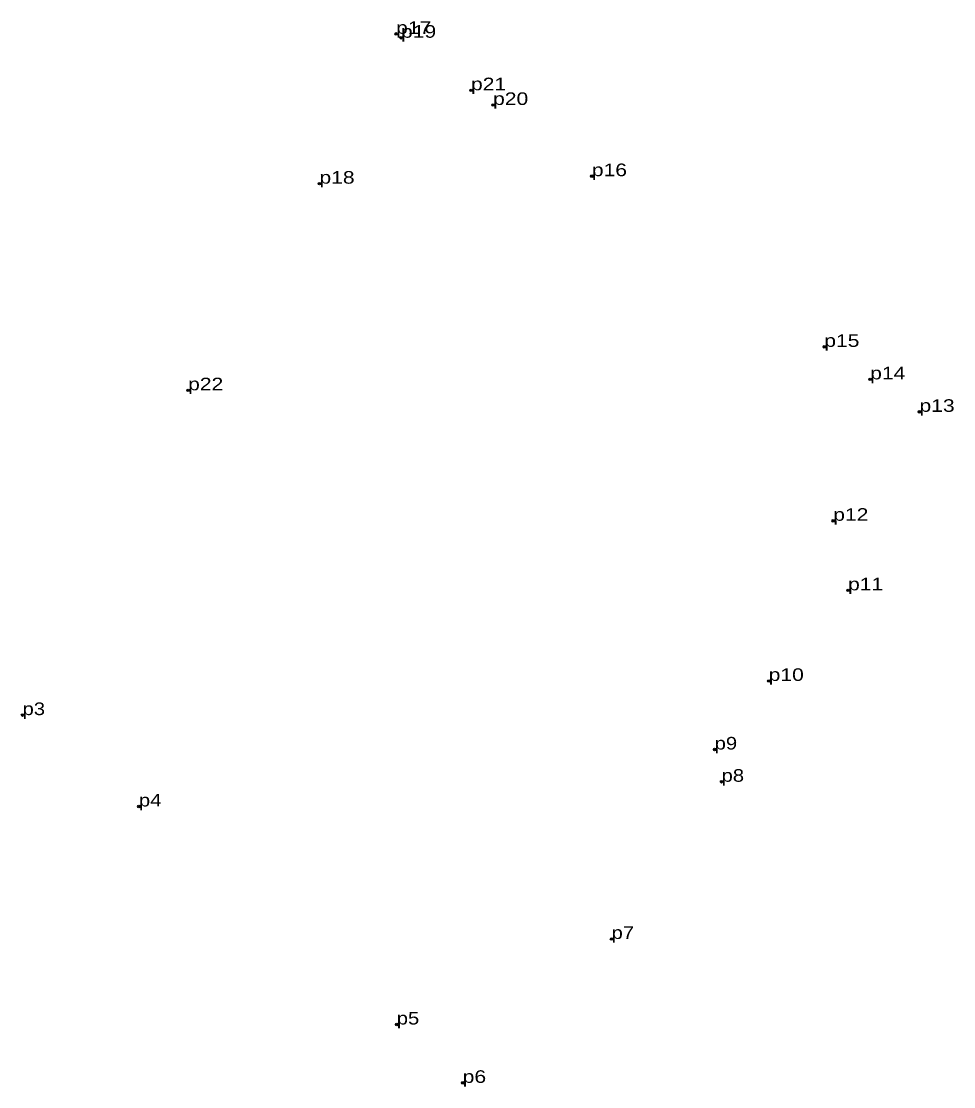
# Model space of a CAD drawing. Header units: metres. Extents: x 536189 to 553856, y 1836118 to 1853148.
# Drawn here: x 537703.3 to 537836.5, y 1849924.1 to 1850076.2 of the extents above; entities that cross this region are included whole.
import ezdxf

# ---------------------------------------------------------------- set-up
doc = ezdxf.new("R2010")
doc.units = ezdxf.units.M
doc.header["$LTSCALE"] = 0.72
doc.header["$PDMODE"] = 32
doc.header["$PDSIZE"] = 0.36
doc.layers.add('12', color=7, linetype='Continuous')
doc.layers.add('7', color=7, linetype='Continuous')

msp = doc.modelspace()

# ---------------------------------------------------------------- linework, layer by layer
at = {"layer": '7'}
for p in [(537756.82, 1850074.42), (537757.52, 1850073.87), (537767.52, 1850066.37), (537770.67, 1850064.27), (537784.78, 1850054.1), (537745.87, 1850053.03), (537817.98, 1850029.72), (537824.54, 1850025.08), (537727.11, 1850023.52), (537831.58, 1850020.44), (537819.26, 1850004.88), (537821.38, 1849994.95), (537810.04, 1849982.01), (537703.46, 1849977.13), (537802.32, 1849972.21), (537803.31, 1849967.61), (537720.08, 1849964.08), (537787.6, 1849945.16), (537756.91, 1849932.94), (537766.33, 1849924.6)]:
    msp.add_point(p, dxfattribs=at)

# ---------------------------------------------------------------- texts
at = {"layer": '12'}
for s, width, p in [('p17', 1.25, (537756.82, 1850074.42)), ('p19', 1.25, (537757.52, 1850073.87)), ('p21', 1.25, (537767.52, 1850066.37)), ('p20', 1.25, (537770.67, 1850064.27)), ('p18', 1.25, (537745.87, 1850053.03)), ('p16', 1.25, (537784.78, 1850054.1)), ('p15', 1.25, (537817.98, 1850029.72)), ('p14', 1.25, (537824.54, 1850025.08)), ('p22', 1.25, (537727.11, 1850023.52)), ('p13', 1.25, (537831.58, 1850020.44)), ('p12', 1.25, (537819.26, 1850004.88)), ('p11', 1.25, (537821.38, 1849994.95)), ('p10', 1.25, (537810.04, 1849982.01)), ('p3', 1.2, (537703.46, 1849977.13)), ('p9', 1.2, (537802.32, 1849972.21)), ('p8', 1.2, (537803.31, 1849967.61)), ('p4', 1.2, (537720.08, 1849964.08)), ('p7', 1.2, (537787.6, 1849945.16)), ('p5', 1.2, (537756.91, 1849932.94)), ('p6', 1.25, (537766.33, 1849924.6))]:
    msp.add_text(s, height=1.8, dxfattribs=dict(at, width=width)).set_placement(p)

doc.saveas('drawing.dxf')
